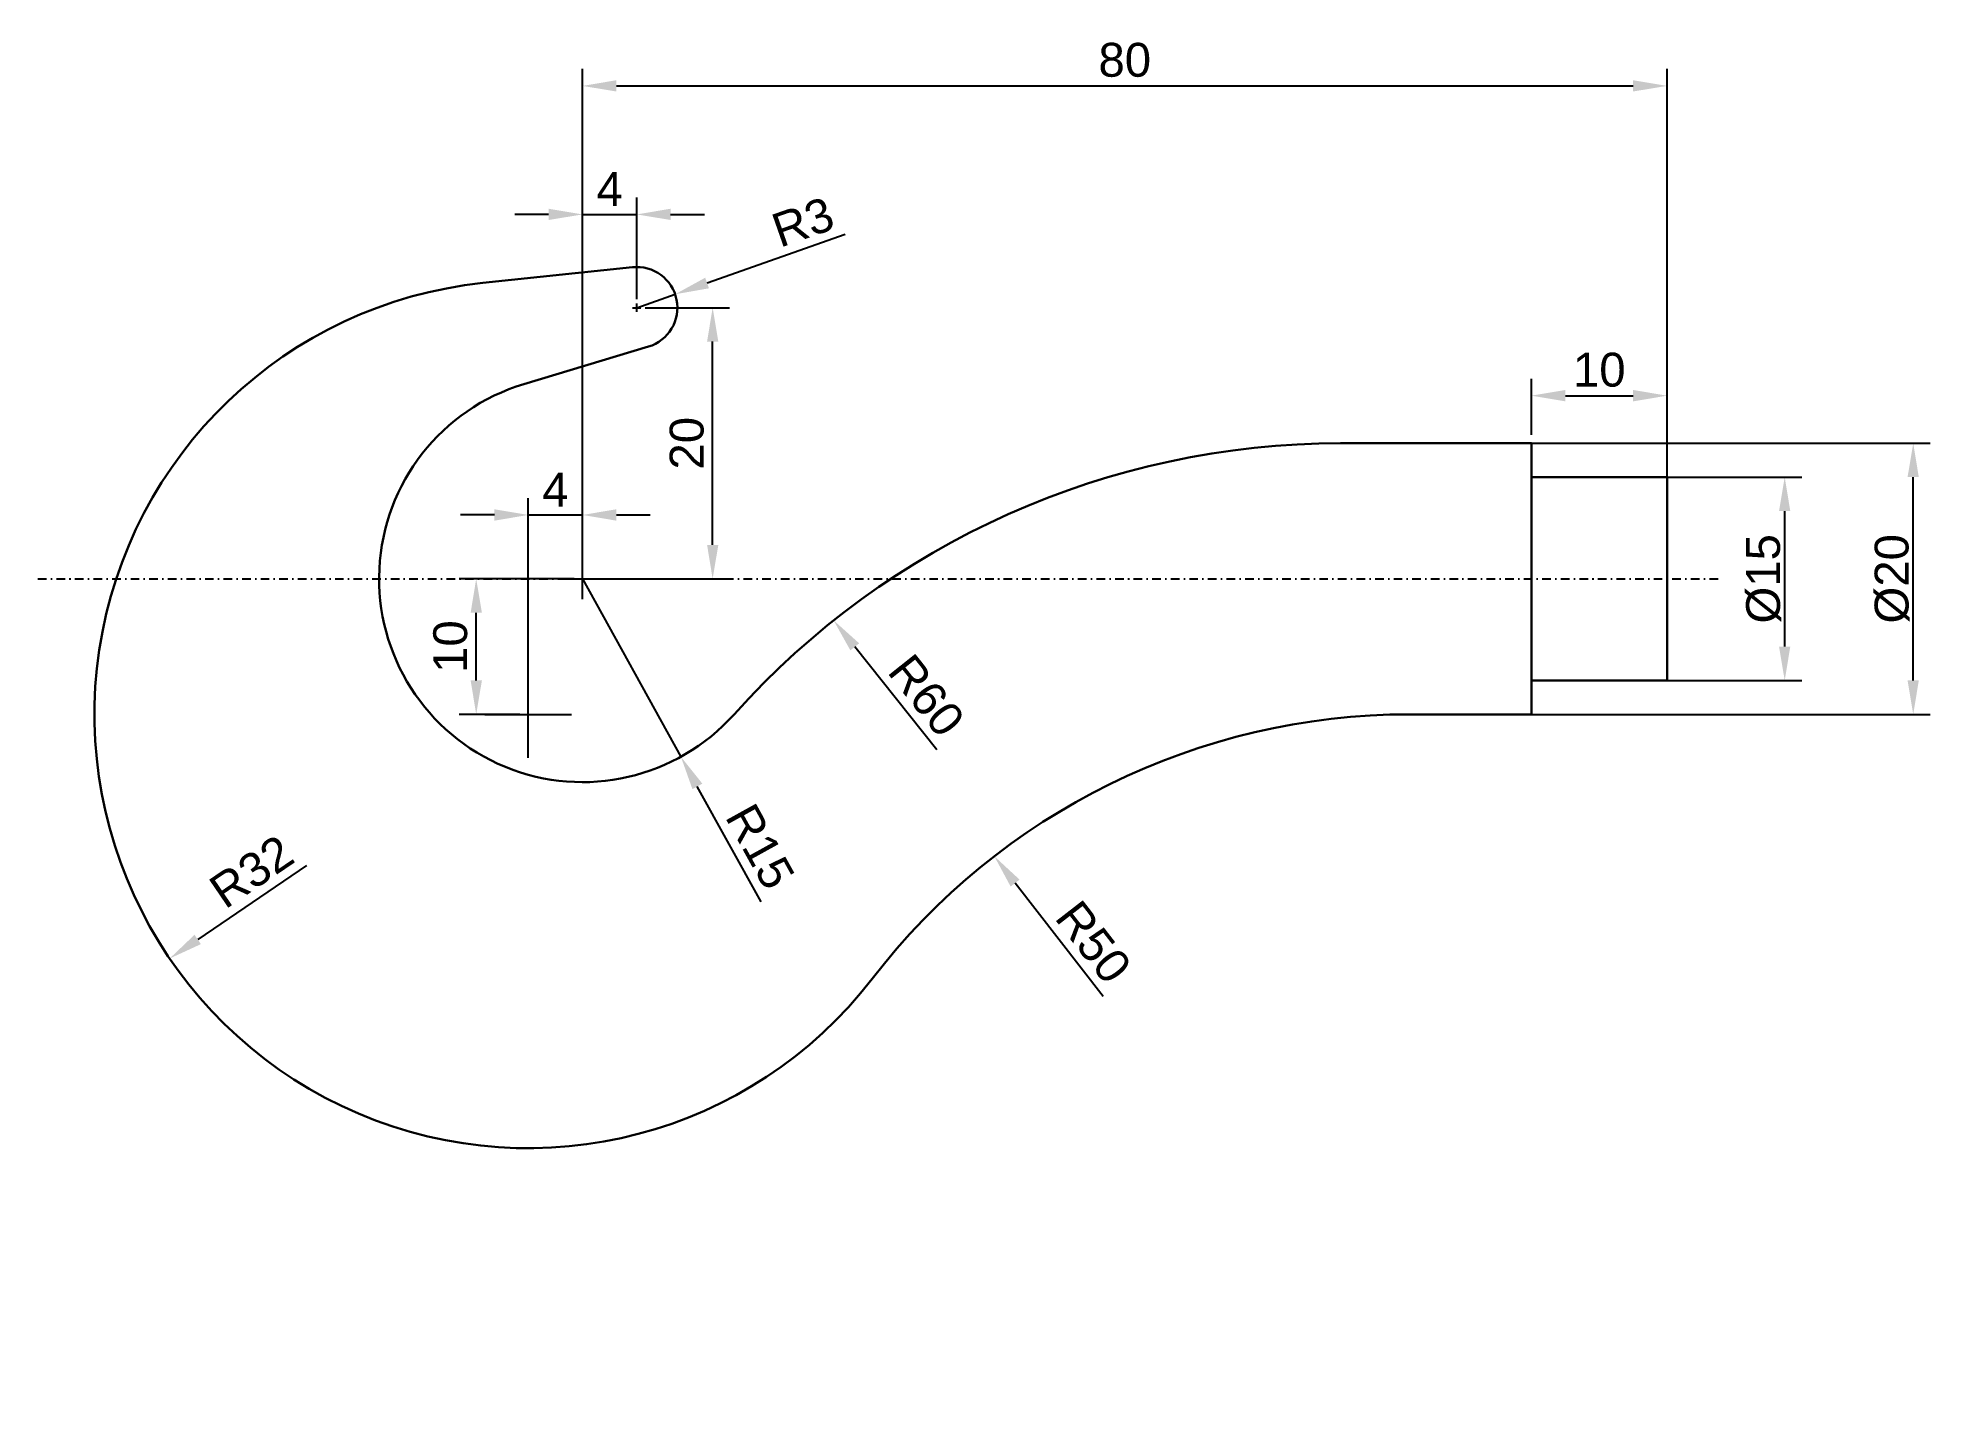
# Model space of a CAD drawing. Header units: millimetres. Extents: x -40 to 99, y -60 to 40.
import ezdxf

# ---------------------------------------------------------------- set-up
doc = ezdxf.new("R2010")
doc.units = ezdxf.units.MM
doc.header["$LTSCALE"] = 0.05
doc.linetypes.add('CENTER2', pattern=[1.125, 0.75, -0.125, 0.125, -0.125])
doc.linetypes.add('DASHDOT', pattern=[25.4, 12.7, -6.35, 0, -6.35])
doc.layers.add('Axe', color=1, linetype='DASHDOT')
doc.layers.add('Cote', color=7, linetype='Continuous')
doc.layers.add('Groase', color=5, linetype='Continuous', lineweight=30)
doc.styles.get("Standard").update_dxf_attribs({"font": 'Arial.ttf'})
doc.dimstyles.new('ISO-25', dxfattribs={"dimtxt": 2.5, "dimasz": 2.5, "dimexe": 1.25, "dimexo": 0.625, "dimtad": 1, "dimtxsty": 'Standard', "dimcen": 2.5, "dimadec": 0, "dimazin": 0, "dimtfac": 1, "dimtmove": 0, "dimatfit": 3, "dimfxl": 1, "dimarcsym": 0})
doc.dimstyles.new('ISO-25 - FI', dxfattribs={"dimtxt": 2.5, "dimasz": 2.5, "dimexe": 1.25, "dimexo": 0, "dimgap": 0.2, "dimtad": 1, "dimtxsty": 'Standard', "dimcen": 2.5, "dimadec": 0, "dimazin": 0, "dimtfac": 1, "dimtmove": 0, "dimatfit": 3, "dimfxl": 1, "dimarcsym": 0})

# ---------------------------------------------------------------- blocks, each defined once
blk = doc.blocks.new('*U4')
at = {"layer": 'Axe', "color": 0, "linetype": 'Continuous', "transparency": 16777216}
for p, q in [((0, -3.2), (0, 3.2)), ((-3.2, 0), (3.2, 0))]:
    blk.add_line(p, q, dxfattribs=at)
blk = doc.blocks.new('*U5')
at = {"layer": 'Axe', "color": 0, "linetype": 'Continuous', "transparency": 16777216}
for p, q in [((0, -1.5), (0, 1.5)), ((-1.5, 0), (1.5, 0))]:
    blk.add_line(p, q, dxfattribs=at)
blk = doc.blocks.new('*U6')
at = {"layer": 'Axe', "color": 0, "linetype": 'Continuous', "transparency": 16777216}
for p, q in [((-0.3, 0), (0.3, 0)), ((0, -0.3), (0, 0.3))]:
    blk.add_line(p, q, dxfattribs=at)
blk = doc.blocks.new('*D7')
at = {"layer": 'Cote', "color": 0, "lineweight": -2, "transparency": 16777216}
for p, q in [((0, 0.62), (0, 37.61)), ((2.5, 36.36), (77.5, 36.36)), ((80, 0.62), (80, 37.61))]:
    blk.add_line(p, q, dxfattribs=at)
at = {"layer": 'Cote', "color": 0, "transparency": 16777216}
for points in [[(2.5, 36.78), (2.5, 35.95), (0, 36.36)], [(77.5, 36.78), (77.5, 35.95), (80, 36.36)]]:
    blk.add_solid(points, dxfattribs=at)
at = {"layer": 'Defpoints', "color": 0, "transparency": 16777216}
for p in [(80, 36.36), (0, 0), (80, 0)]:
    blk.add_point(p, dxfattribs=at)
at = {"layer": 'Cote', "color": 0, "transparency": 16777216, "insert": (40, 38.27), "char_height": 2.5, "attachment_point": 5}
blk.add_mtext('80', dxfattribs=at)
blk = doc.blocks.new('*D8')
at = {"layer": 'Cote', "color": 0, "lineweight": -2, "transparency": 16777216}
for p, q in [((0, 0.62), (0, 28.13)), ((4, 20.62), (4, 28.13)), ((-2.5, 26.88), (-5, 26.88)), ((0, 26.88), (4, 26.88)), ((6.5, 26.88), (9, 26.88))]:
    blk.add_line(p, q, dxfattribs=at)
at = {"layer": 'Cote', "color": 0, "transparency": 16777216}
for points in [[(-2.5, 27.3), (-2.5, 26.47), (0, 26.88)], [(6.5, 27.3), (6.5, 26.47), (4, 26.88)]]:
    blk.add_solid(points, dxfattribs=at)
at = {"layer": 'Defpoints', "color": 0, "transparency": 16777216}
for p in [(4, 26.88), (4, 20), (0, 0)]:
    blk.add_point(p, dxfattribs=at)
at = {"layer": 'Cote', "color": 0, "transparency": 16777216, "insert": (2, 28.76), "char_height": 2.5, "attachment_point": 5}
blk.add_mtext('4', dxfattribs=at)
blk = doc.blocks.new('*D9')
at = {"layer": 'Cote', "color": 0, "lineweight": -2, "transparency": 16777216}
for p, q in [((4.62, 20), (10.85, 20)), ((9.6, 2.5), (9.6, 17.5)), ((0.62, 0), (10.85, 0))]:
    blk.add_line(p, q, dxfattribs=at)
at = {"layer": 'Cote', "color": 0, "transparency": 16777216}
for points in [[(9.19, 17.5), (10.02, 17.5), (9.6, 20)], [(9.19, 2.5), (10.02, 2.5), (9.6, 0)]]:
    blk.add_solid(points, dxfattribs=at)
at = {"layer": 'Defpoints', "color": 0, "transparency": 16777216}
for p in [(4, 20), (9.6, 20), (0, 0)]:
    blk.add_point(p, dxfattribs=at)
at = {"layer": 'Cote', "color": 0, "transparency": 16777216, "insert": (7.7, 10), "char_height": 2.5, "attachment_point": 5, "rotation": 90}
blk.add_mtext('20', dxfattribs=at)
blk = doc.blocks.new('*D10')
at = {"layer": 'Cote', "color": 0, "lineweight": -2, "transparency": 16777216}
for p, q in [((-4, -9.38), (-4, 5.96)), ((0, 0.63), (0, 5.96)), ((-6.5, 4.71), (-9, 4.71)), ((-4, 4.71), (0, 4.71)), ((2.5, 4.71), (5, 4.71))]:
    blk.add_line(p, q, dxfattribs=at)
at = {"layer": 'Cote', "color": 0, "transparency": 16777216}
for points in [[(-6.5, 5.13), (-6.5, 4.29), (-4, 4.71)], [(2.5, 5.13), (2.5, 4.29), (0, 4.71)]]:
    blk.add_solid(points, dxfattribs=at)
at = {"layer": 'Defpoints', "color": 0, "transparency": 16777216}
for p in [(0, 4.71), (0, 0), (-4, -10)]:
    blk.add_point(p, dxfattribs=at)
at = {"layer": 'Cote', "color": 0, "transparency": 16777216, "insert": (-2, 6.58), "char_height": 2.5, "attachment_point": 5}
blk.add_mtext('4', dxfattribs=at)
blk = doc.blocks.new('*D11')
at = {"layer": 'Cote', "color": 0, "lineweight": -2, "transparency": 16777216}
for p, q in [((-0.62, 0), (-9.09, 0)), ((-7.84, -7.5), (-7.84, -2.5)), ((-4.62, -10), (-9.09, -10))]:
    blk.add_line(p, q, dxfattribs=at)
at = {"layer": 'Cote', "color": 0, "transparency": 16777216}
for points in [[(-8.25, -2.5), (-7.42, -2.5), (-7.84, 0)], [(-8.25, -7.5), (-7.42, -7.5), (-7.84, -10)]]:
    blk.add_solid(points, dxfattribs=at)
at = {"layer": 'Defpoints', "color": 0, "transparency": 16777216}
for p in [(-7.84, 0), (0, 0), (-4, -10)]:
    blk.add_point(p, dxfattribs=at)
at = {"layer": 'Cote', "color": 0, "transparency": 16777216, "insert": (-9.74, -5), "char_height": 2.5, "attachment_point": 5, "rotation": 90}
blk.add_mtext('10', dxfattribs=at)
blk = doc.blocks.new('*D12')
at = {"layer": 'Cote', "color": 0, "lineweight": -2, "transparency": 16777216}
blk.add_line((38.4, -30.82), (31.91, -22.44), dxfattribs=at)
at = {"layer": 'Cote', "color": 0, "transparency": 16777216}
blk.add_solid([(32.24, -22.19), (31.58, -22.7), (30.38, -20.47)], dxfattribs=at)
at = {"layer": 'Defpoints', "color": 0, "transparency": 16777216}
for p in [(30.38, -20.47), (60.99, -60)]:
    blk.add_point(p, dxfattribs=at)
at = {"layer": 'Cote', "color": 0, "transparency": 16777216, "insert": (37.69, -26.8), "char_height": 2.5, "attachment_point": 5, "rotation": 307.7494}
blk.add_mtext('R50', dxfattribs=at)
blk = doc.blocks.new('*D13')
at = {"layer": 'Cote', "color": 0, "lineweight": -2, "transparency": 16777216}
blk.add_line((26.13, -12.62), (20.08, -5.02), dxfattribs=at)
at = {"layer": 'Cote', "color": 0, "transparency": 16777216}
blk.add_solid([(20.41, -4.76), (19.76, -5.28), (18.52, -3.06)], dxfattribs=at)
at = {"layer": 'Defpoints', "color": 0, "transparency": 16777216}
for p in [(18.52, -3.06), (55.9, -50)]:
    blk.add_point(p, dxfattribs=at)
at = {"layer": 'Cote', "color": 0, "transparency": 16777216, "insert": (25.37, -8.61), "char_height": 2.5, "attachment_point": 5, "rotation": 308.5326}
blk.add_mtext('R60', dxfattribs=at)
blk = doc.blocks.new('*D14')
at = {"layer": 'Cote', "color": 0, "lineweight": -2, "transparency": 16777216}
blk.add_line((-20.37, -21.15), (-28.38, -26.6), dxfattribs=at)
at = {"layer": 'Cote', "color": 0, "transparency": 16777216}
blk.add_solid([(-28.62, -26.26), (-28.15, -26.95), (-30.45, -28.01)], dxfattribs=at)
at = {"layer": 'Defpoints', "color": 0, "transparency": 16777216}
for p in [(-4, -10), (-30.45, -28.01)]:
    blk.add_point(p, dxfattribs=at)
at = {"layer": 'Cote', "color": 0, "transparency": 16777216, "insert": (-24.41, -21.6), "char_height": 2.5, "attachment_point": 5, "rotation": 34.2523}
blk.add_mtext('R32', dxfattribs=at)
blk = doc.blocks.new('*D15')
at = {"layer": 'Cote', "color": 0, "lineweight": -2, "transparency": 16777216}
for p, q in [((0, 0), (7.26, -13.13)), ((13.19, -23.84), (8.47, -15.31))]:
    blk.add_line(p, q, dxfattribs=at)
at = {"layer": 'Cote', "color": 0, "transparency": 16777216}
blk.add_solid([(8.84, -15.11), (8.11, -15.52), (7.26, -13.13)], dxfattribs=at)
at = {"layer": 'Defpoints', "color": 0, "transparency": 16777216}
for p in [(0, 0), (7.26, -13.13)]:
    blk.add_point(p, dxfattribs=at)
at = {"layer": 'Cote', "color": 0, "transparency": 16777216, "insert": (13.1, -19.75), "char_height": 2.5, "attachment_point": 5, "rotation": 298.9492}
blk.add_mtext('R15', dxfattribs=at)
blk = doc.blocks.new('*D16')
at = {"layer": 'Cote', "color": 0, "lineweight": -2, "transparency": 16777216}
for p, q in [((19.38, 25.39), (9.19, 21.82)), ((4, 20), (6.83, 20.99))]:
    blk.add_line(p, q, dxfattribs=at)
at = {"layer": 'Cote', "color": 0, "transparency": 16777216}
blk.add_solid([(9.05, 22.21), (9.33, 21.43), (6.83, 20.99)], dxfattribs=at)
at = {"layer": 'Defpoints', "color": 0, "transparency": 16777216}
for p in [(6.83, 20.99), (4, 20)]:
    blk.add_point(p, dxfattribs=at)
at = {"layer": 'Cote', "color": 0, "transparency": 16777216, "insert": (16.26, 26.31), "char_height": 2.5, "attachment_point": 5, "rotation": 19.3106}
blk.add_mtext('R3', dxfattribs=at)
blk = doc.blocks.new('*D17')
at = {"layer": 'Cote', "color": 0, "lineweight": -2, "transparency": 16777216}
for p, q in [((70, 10.62), (70, 14.76)), ((80, 8.12), (80, 14.76)), ((72.5, 13.51), (77.5, 13.51))]:
    blk.add_line(p, q, dxfattribs=at)
at = {"layer": 'Cote', "color": 0, "transparency": 16777216}
for points in [[(72.5, 13.93), (72.5, 13.09), (70, 13.51)], [(77.5, 13.93), (77.5, 13.09), (80, 13.51)]]:
    blk.add_solid(points, dxfattribs=at)
at = {"layer": 'Defpoints', "color": 0, "transparency": 16777216}
for p in [(80, 13.51), (70, 10), (80, 7.5)]:
    blk.add_point(p, dxfattribs=at)
at = {"layer": 'Cote', "color": 0, "transparency": 16777216, "insert": (75, 15.41), "char_height": 2.5, "attachment_point": 5}
blk.add_mtext('10', dxfattribs=at)
blk = doc.blocks.new('*D18')
at = {"layer": 'Cote', "color": 0, "lineweight": -2, "transparency": 16777216}
for p, q in [((80, 7.5), (89.93, 7.5)), ((88.68, -5), (88.68, 5)), ((80, -7.5), (89.93, -7.5))]:
    blk.add_line(p, q, dxfattribs=at)
at = {"layer": 'Cote', "color": 0, "transparency": 16777216}
for points in [[(88.26, 5), (89.09, 5), (88.68, 7.5)], [(88.26, -5), (89.09, -5), (88.68, -7.5)]]:
    blk.add_solid(points, dxfattribs=at)
at = {"layer": 'Defpoints', "color": 0, "transparency": 16777216}
for p in [(80, 7.5), (88.68, 7.5), (80, -7.5)]:
    blk.add_point(p, dxfattribs=at)
at = {"layer": 'Cote', "color": 0, "transparency": 16777216, "insert": (87.13, 0), "char_height": 2.5, "attachment_point": 5, "rotation": 90}
blk.add_mtext('%%c15', dxfattribs=at)
blk = doc.blocks.new('*D19')
at = {"layer": 'Cote', "color": 0, "lineweight": -2, "transparency": 16777216}
for p, q in [((70, 10), (99.41, 10)), ((98.16, -7.5), (98.16, 7.5)), ((70, -10), (99.41, -10))]:
    blk.add_line(p, q, dxfattribs=at)
at = {"layer": 'Cote', "color": 0, "transparency": 16777216}
for points in [[(97.74, 7.5), (98.57, 7.5), (98.16, 10)], [(97.74, -7.5), (98.57, -7.5), (98.16, -10)]]:
    blk.add_solid(points, dxfattribs=at)
at = {"layer": 'Defpoints', "color": 0, "transparency": 16777216}
for p in [(70, 10), (98.16, 10), (70, -10)]:
    blk.add_point(p, dxfattribs=at)
at = {"layer": 'Cote', "color": 0, "transparency": 16777216, "insert": (96.61, 0), "char_height": 2.5, "attachment_point": 5, "rotation": 90}
blk.add_mtext('%%c20', dxfattribs=at)

msp = doc.modelspace()

# ---------------------------------------------------------------- linework, layer by layer
at = {"layer": 'Axe'}
msp.add_line((-40.175, 0), (83.935, 0), dxfattribs=at)
at = {"layer": 'Groase'}
for p, q in [((3.687, 22.984), (-7.343, 21.825)), ((4.864, 17.127), (-4.321, 14.364)), ((70, 10), (55.902, 10)), ((70, 7.5), (70, 10)), ((80, 7.5), (70, 7.5)), ((70, 7.5), (70, -7.5)), ((80, 0), (80, 7.5)), ((80, 0), (80, -7.5)), ((80, -7.5), (70, -7.5)), ((70, -7.5), (70, -10)), ((70, -10), (60.992, -10))]:
    msp.add_line(p, q, dxfattribs=at)
for centre, radius, start, end in [((4, 20), 3, 286.74189, 95.99705), ((-4, -10), 32, 95.99705, 322.42813), ((0, 0), 15, 106.74189, 318.18969), ((55.902, -50), 60, 90, 138.18969), ((60.992, -60), 50, 90, 142.42813)]:
    msp.add_arc(centre, radius, start, end, dxfattribs=at)

# ---------------------------------------------------------------- block references
at = {"layer": 'Axe', "linetype": 'CENTER2'}
for name, p in [('*U6', (4, 20)), ('*U5', (0, 0)), ('*U4', (-4, -10))]:
    msp.add_blockref(name, p, dxfattribs=at)

# ---------------------------------------------------------------- dimensions: what is measured, and where the dimension line sits
at = {"layer": 'Cote'}
for base, p1, p2, picture, middle in [((80, 36.365), (0, 0), (80, 0), '*D7', (40, 38.266)), ((4, 26.885), (0, 0), (4, 20), '*D8', (2, 28.76)), ((80, 13.512), (70, 10), (80, 7.5), '*D17', (75, 15.413)), ((0, 4.709), (-4, -10), (0, 0), '*D10', (-2, 6.584))]:
    dim = msp.add_linear_dim(base=base, p1=p1, p2=p2, dimstyle='ISO-25', dxfattribs=at)
    dim.commit()
    dim.dimension.update_dxf_attribs({"geometry": picture, "text_midpoint": middle})
for center, mpoint, picture, middle in [((4, 20), (6.831, 20.992), '*D16', (16.885, 24.515)), ((55.902, -50), (18.524, -3.065), '*D13', (23.886, -9.798)), ((-4, -10), (-30.45, -28.011), '*D14', (-23.342, -23.171)), ((60.992, -60), (30.382, -20.465), '*D12', (36.187, -27.963))]:
    dim = msp.add_radius_dim(center=center, mpoint=mpoint, dimstyle='ISO-25', dxfattribs=at)
    dim.commit()
    dim.dimension.update_dxf_attribs({"geometry": picture, "text_midpoint": middle, "dimtype": 164})
for base, p1, p2, picture, middle in [((9.604, 20), (0, 0), (4, 20), '*D9', (7.703, 10)), ((-7.835, 0), (-4, -10), (0, 0), '*D11', (-9.737, -5))]:
    dim = msp.add_linear_dim(base=base, p1=p1, p2=p2, angle=90, dimstyle='ISO-25', dxfattribs=at)
    dim.commit()
    dim.dimension.update_dxf_attribs({"geometry": picture, "text_midpoint": middle})
for base, p1, p2, picture, middle in [((98.157, 10), (70, -10), (70, 10), '*D19', (96.611, 0)), ((88.675, 7.5), (80, -7.5), (80, 7.5), '*D18', (87.129, 0))]:
    dim = msp.add_linear_dim(base=base, p1=p1, p2=p2, angle=90, dimstyle='ISO-25 - FI', override={"dimpost": '%%c<>'}, dxfattribs=at)
    dim.commit()
    dim.dimension.update_dxf_attribs({"geometry": picture, "text_midpoint": middle})
dim = msp.add_radius_dim(center=(0, 0), mpoint=(7.261, -13.126), dimstyle='ISO-25', dxfattribs=at)
dim.commit()
dim.dimension.update_dxf_attribs({"geometry": '*D15', "text_midpoint": (13.097, -19.749)})

doc.saveas('drawing.dxf')
